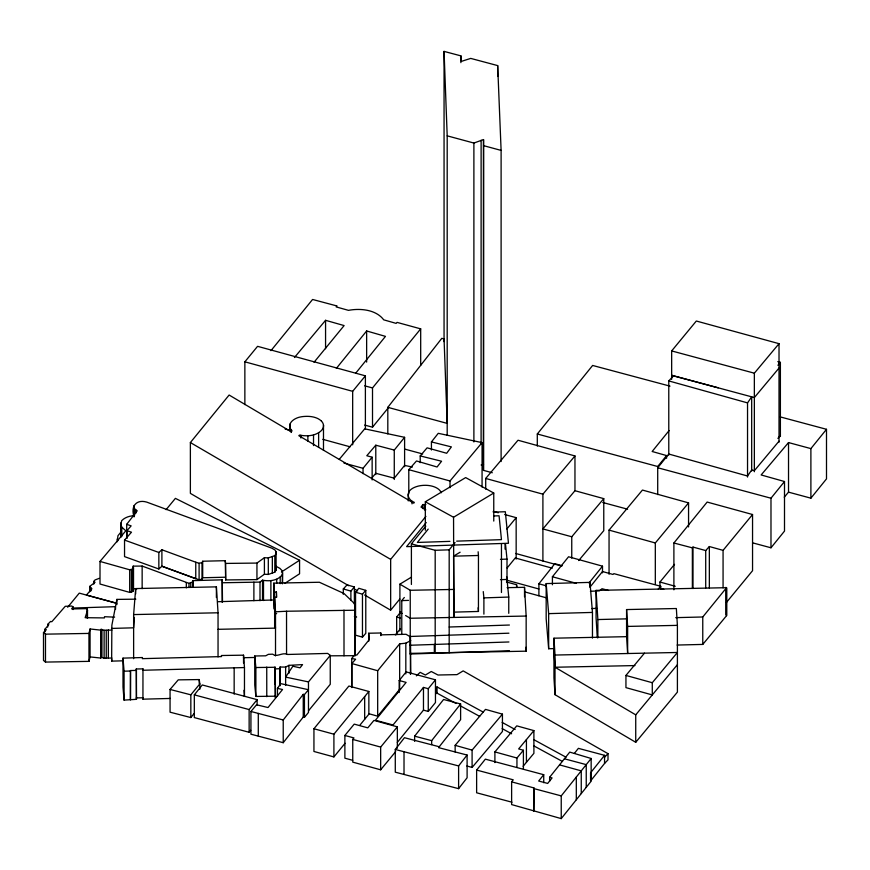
<?xml version="1.0" encoding="UTF-8"?>
<svg xmlns="http://www.w3.org/2000/svg" width="870" height="870" viewBox="0 0 870 870"><rect width="100%" height="100%" fill="white"/><g stroke="black" fill="none" stroke-linecap="round" stroke-linejoin="round"><path stroke-width="1.3" d="M492.311 472.747L483.502 470.365L483.535 139.57L473.889 143.05L447.191 135.84L444.059 51.395L460.893 55.865L461.415 61.378L470.724 58.399L497.673 65.598L501.109 150.401L501.109 461.535M483.502 470.365L483.535 139.57M133.795 515.899C130.794 505.818 136.72 499.152 146.693 502.099L271.929 548.209L275.029 550.025L276.105 551.841L276.084 553.646L274.822 555.636L268.308 557.92L264.404 557.703L256.944 563.075L225.667 563.423L225.243 560.693L202.699 561.226L202.003 562.64L202.003 579.17L199.1 579.79L161.896 566.283L161.896 549.764L195.761 562.216L199.1 563.271L202.003 562.64M225.243 560.693L225.667 579.942L256.944 579.605L264.404 574.233L268.308 574.45L274.822 572.166L276.084 570.165L276.105 568.36M244.47 667.562L243.535 655.175L221.382 655.512L221.513 656.589L142.343 658.655L142.452 657.524L122.996 658.133L122.996 687.05L124.073 700.111L136.438 699.328L136.275 668.986L142.963 668.867L142.941 670.259L244.47 667.562L244.47 696.479L244.002 690.291M170.4 698.447L142.941 699.175L142.963 697.783L136.275 697.903M123.268 660.808L111.643 661.135L111.86 625.291L116.884 599.397L135.829 599.169M111.643 661.135L111.795 659.047M282.38 583.835L282.522 572.525L281.88 570.459L279.912 568.382L275.746 566.142M133.632 658.688L133.632 614.579L135.666 588.566L216.391 586.858L218.044 612.784L218.044 656.915M134.404 617.395L133.599 627.814L111.643 628.423M120.821 536.703L120.821 524.871L121.669 520.684C124.986 517.248 129.913 515.79 134.589 515.66M130.413 699.926L130.5 670.531L136.438 670.411L136.438 699.328M192.694 587.207L192.933 580.638L222.22 579.833L222.492 601.366M117.135 541.825L117.972 535.702L120.712 532.364M44.881 631.957L44.881 629.304L46.338 629.684L43.5 632.523L43.5 660.45L45.479 662.081L88.957 661.363L88.957 633.425L90.067 628.988L100.779 630.13L101.116 629.325L104.117 630.261L111.86 630.087M88.957 661.363L90.067 656.915L90.067 628.988M47.687 627.053L47.687 624.388L50.58 621.441L51.808 621.735L65.261 606.303L71.775 606.053L73.091 606.912L71.731 608.935L87.174 608.63L87.5 610.348L85.151 617.689L104.411 617.918L104.498 616.71L114.623 617.145M90.067 656.915L100.779 658.057L101.116 657.252L101.116 629.325M120.821 524.871L121.789 527.133L125.824 530.82L100.006 561.433L100.006 584.031L129.684 592.394L132.827 591.502L133.208 566.142L142.147 566.065L188.986 583.346L192.694 581.889M132.827 591.502L133.523 590.088L133.523 567.49M202.003 579.17L202.699 577.745L202.699 561.226M533.625 811.242L533.952 787.937L511.625 781.847L511.625 804.576L561.237 818.605L591.154 781.206L591.154 758.488L569.752 752.104L549.622 777.269L549.622 781.282M747.537 477.054L747.537 402.886L751.68 396.84L751.68 470.996M277.443 688.366L280.782 683.646L308.48 689.714L304.435 694.608L304.435 717.337L303.249 717.065L283.228 742.708L250.93 734.193L250.93 711.475L256.552 704.787L268.025 707.538L282.543 689.518L277.443 688.366L277.443 696.381M425.908 504.622L424.527 504.611A3.48 2.012 0 0 0 422.831 504.6L421.026 507.079L425.811 509.831M126.705 538.291L126.705 524.305L137.199 510.82L134.328 508.482L133.795 507.003M283.228 742.708L283.228 719.99L303.249 694.336L304.435 694.608M395.284 749.461L404.463 737.706L439.567 746.841L438.893 747.711L467.103 755.051L467.103 777.769L458.61 788.655L395.284 772.179L395.284 749.461L458.61 765.937L467.103 755.051M387.813 407.345L441.797 338.343L444.059 338.941L447.191 423.385L387.813 407.345L387.813 433.902M414.631 741.403L414.631 736.172L443.58 699.491L460.611 703.971L460.611 719.675L438.578 747.602M538.9 595.776L538.9 583.792L554.81 563.695L562.303 565.772M431.672 744.579L431.672 740.653L460.611 703.971M431.433 450.007L431.433 441.916L438.262 433.314L482.067 442.623L482.067 487.091M351.719 686.604L351.719 658.525L354.84 654.621L356.776 655.132L369.261 639.591L368.717 633.229L380.81 632.99L380.875 634.861L406.062 634.284L410.412 636.894L410.76 674.011M511.962 802.205L476.629 792.787L476.629 770.07L485.362 759.151L543.728 774.702L543.728 782.728M511.625 781.847L513.246 779.824L476.629 770.07M543.728 774.702L538.671 781.021L547.687 783.424L552.08 777.921L549.622 777.269M574.385 753.355L578.387 748.352L604.552 755.323L604.552 763.458L590.556 780.966L590.556 772.832L604.552 755.323M561.237 818.605L561.237 795.887L591.154 758.488M589.033 582.965L602.497 566.163L568.556 556.767L552.417 576.766L552.417 584.781M589.871 587.293L602.497 571.536L613.002 574.45L613.85 573.645L660.721 586.282L660.721 588.957M250.734 730.3L249.135 732.29L194.325 717.587L194.325 694.869L202.286 684.962L257.107 699.654L257.107 705.004M249.135 732.29L249.135 709.561L257.107 699.654M537.301 446.038L537.301 433.999L592.633 365.454L669.998 386.139M692.368 587.989L692.368 547.85L692.988 547.078L705.711 550.558L709.344 546.534L723.068 550.351L752.55 514.518L707.158 502.066L673.891 543L673.891 589.817M336.364 368.369L366.64 330.97L385.464 336.375L355.699 373.197M394.273 479.479L394.273 450.073L404.604 437.316L364.715 428.845L339.311 459.306M399.178 692.542L399.178 680.514L406.159 671.901L435.457 679.818L435.457 702.536L428.257 711.432L423.472 710.137L397.318 742.404M435.457 679.818L428.257 688.703L423.472 687.42L393.022 724.982L375.438 720.229L406.116 682.395L399.178 680.514M669.095 430.574L652.152 451.497L666.594 455.575L666.594 458.251M752.757 542.891L770.983 547.785L770.983 498.216L784.501 481.523L761.141 474.955L788.524 442.569L810.894 448.605L826.5 429.301L779.64 416.741M770.983 547.785L784.501 531.091L784.501 481.523M784.24 497.205L788.524 492.148L810.894 498.173L826.5 478.881L826.5 429.301M270.962 350.653L312.58 299.465L337.081 306.001L336.168 306.914L348.468 310.351C360.31 308.132 375.992 309.524 383.724 319.834L396.165 323.39L397.024 322.378L420.688 328.86L420.688 365.411M507.112 567.99L515.268 557.953L552.254 568.197M657.709 494.595L657.709 466.516L666.594 455.575M348.674 585.706L190.378 493.377L190.378 442.558L229.114 395.034L291.287 431.824L291.972 430.954A3.6 2.077 0 0 0 291.189 429.813A18.401 10.625 0 0 1 290.406 428.682A17.509 10.103 0 0 1 290.101 423.962A16.954 9.787 0 0 1 293.266 420.069A16.421 9.483 0 0 1 298.878 417.328A17.596 10.157 0 0 1 305.174 416.393A18.161 10.483 0 0 1 311.928 416.73A16.215 9.363 0 0 1 317.539 418.437A16.334 9.429 0 0 1 321.519 421.243M364.639 425.071L372.512 427.181L372.512 387.933L420.688 328.86M372.512 427.181L388.575 407.486M426.224 522.522L406.594 546.643L508.461 543.261L505.329 511.734L493.279 512.136M411.401 584.477L411.401 543.848L425.811 526.143M428.203 529.112L417.35 542.445L449.91 541.368M401.777 634.513L401.777 600.604L404.332 597.472M449.181 652.728L449.181 549.829L455.064 542.597M396.655 634.632L396.655 617.037L400.896 611.827M395.382 634.959L400.396 628.803M345.064 743.284L333.906 756.922L313.94 751.473L313.94 728.755L348.892 686.028L368.858 691.476L368.858 714.205L360.028 725.004M368.641 713.661L377.678 716.173L377.678 670.726L399.656 643.865L405.822 643.169L410.76 640.603M333.906 756.922L333.906 734.193L368.858 691.476M377.678 716.173L399.656 689.312L399.656 643.865M244.861 404.626L244.861 361.822L257.574 346.325L365.389 375.84L365.389 429.345M67.675 607.249L79.268 593.122L116.71 603.28L86.424 595.047L91.894 588.762L89.697 586.423L95.047 582.313L93.797 581.421L95.047 579.942L99.213 578.354M314.048 362.257L344.118 325.576L325.565 320.312L294.441 357.516M352.665 444.842L352.665 391.326L365.389 375.84M363.029 473.639L363.029 468.299L372.142 457.196L366.792 455.739L375.786 445.201L394.273 450.073M425.898 516.399L390.663 559.377L390.663 610.196L399.776 599.071M304.435 717.337L308.48 712.443L308.469 681.906L330.252 655.393L327.685 653.424L287.6 654.468C283.185 652.326 279.161 655.86 274.735 655.382L272.658 654.175L268.384 654.338L265.72 655.806L254.747 655.991L254.747 684.907L255.878 696.446L275.224 696.196L275.453 697.827L275.224 667.279L255.878 667.529L254.747 655.991M308.469 710.823L330.252 684.309L330.252 655.393M506.884 528.96L516.16 517.661L504.687 514.518M166.094 509.668L175.392 498.369L299.563 560.258L299.563 573.808L284.816 583.357M190.834 717.554L190.834 694.825L199.85 683.874L199.219 679.568L178.23 679.861L170.063 689.453L170.063 712.182L190.834 717.554L194.108 713.574M352.665 760.315L344.879 758.172L344.879 735.454L354.221 724.123L367.792 727.853L373.937 720.404L397.351 726.841L397.351 748.233M671.662 379.353L671.662 350.925L696.326 321.019L779.02 343.672L779.02 442.21M395.687 751.593L380.658 769.809L352.752 762.131L352.752 739.413L353.959 737.945L344.879 735.454M380.658 769.809L380.658 747.08L397.351 726.841M663.777 589.284L659.96 588.218L659.96 582.03L674.522 564.347M726.439 602.442L752.55 570.698L752.55 514.518M677.11 645.051L702.764 644.42L702.764 616.982L726.559 587.685L596.08 590.393L596.08 617.83L597.288 637.71M702.764 644.42L726.58 615.645L726.58 588.207M655.317 584.422L655.317 542.967L688.561 502.882L642.441 490.06L609.054 530.113L609.054 574.243M355.558 592.231L358.831 588.294L365.781 590.36L365.781 633.327L362.464 637.134L355.558 635.198L355.558 592.231L362.464 594.166L365.781 590.36M494.899 762.598L494.899 751.908L516.747 725.852L533.897 730.604L533.897 753.322L523.109 766.296M533.897 730.604L518.65 748.929L523.403 750.255L523.403 768.96M516.943 767.373L516.943 758.02L523.403 750.255M553.951 638.188L553.951 677.828L555.016 694.684L635.731 742.295L677.404 692.118L677.404 625.367L676.349 608.521L626.574 609.565L627.64 626.411L627.64 653.522L626.574 636.666L553.951 638.188L555.016 655.045L677.404 652.478L652.282 682.722L652.282 694.923L625.943 687.637L625.943 675.435L644.442 653.174M635.731 742.295L635.731 714.846L677.404 664.68M450.018 487.7L450.018 480.969L482.067 442.623M754.355 471.725L754.355 373.187L779.02 343.672M779.02 368.053L754.355 397.557L671.662 375.307L673.489 375.873M779.02 441.177L754.355 470.692L751.68 469.963L747.537 476.01L668.78 454.042L657.709 467.755L770.983 498.216M561.259 565.946L542.902 560.965L542.902 494.171L574.961 455.945L518.009 440.231L485.71 478.446L485.71 489.125M574.961 490.713L542.902 528.927L571.753 536.768L603.769 498.64L574.961 490.713L574.961 455.945M44.881 629.304L48.829 624.606L47.687 624.388M578.68 560.552L603.769 530.667L603.769 498.64M455.151 752.006L455.151 745.34L485.493 709.376L502.436 714.139L502.436 731.485L472.095 767.449L466.885 765.991M472.095 767.449L472.095 750.103L502.436 714.139M350.893 600.496L350.893 591.1L354.384 586.989L347.097 584.868L343.302 588.957L343.302 594.33M420.21 462.655L420.21 455.923L427.094 447.832L446.68 453.259L451.389 446.897L431.433 441.916M777.9 365.28L780.39 362.355L777.791 361.637M777.9 438.404L780.39 435.478M371.697 478.087L375.786 473.291L394.273 478.174L404.604 465.406L412.369 467.059M222.492 582.759L260.01 582.095L262.522 580.149C269.254 581.595 278.095 580.725 282.38 574.526M351.871 687.594L351.871 663.538L355.612 659.21L351.719 658.525M416.349 675.849L420.177 672.336L425.387 675.033L431.259 671.499L437.991 675.011L456.989 674.631L463.177 670.89L608 753.659L608 759.858L604.552 763.458M126.933 538.312L126.933 530.689L131.142 525.871L126.705 524.305M195.761 562.216L195.761 578.746L161.983 566.207L158.851 568.991L124.54 556.615L124.54 540.085L131.49 532.201L126.933 530.689M408.791 493.932L408.791 469.68L416.502 460.959L437.055 466.994L441.568 461.241L420.21 455.923M658.275 589.023L660.721 586.282M668.78 455.086L668.78 380.919L673.51 375.851L718.196 387.824M604.552 757.259L608 753.659M158.851 568.991L158.851 552.461L161.896 549.764M281.412 572.003L299.563 560.258M437.055 686.952L436.305 687.409L436.305 693.607L437.055 693.151L437.055 686.952L483.209 712.095M399.895 631.065L399.895 584.161L411.456 577.125M453.705 614.459L453.879 617.428L453.553 517.258L493.758 493.04L465.667 477.587L425.321 501.772L425.321 530.243M453.683 613.47L454.01 617.428L453.574 556.169L460.121 552.211M280.064 684.114L280.064 667.029L285.632 667.072L288.949 665.343L302.564 664.604L300.052 667.834L292.842 666.235L285.632 677.11L308.469 681.906M100.006 561.433L129.684 569.796L132.827 568.904M481.121 465.004L483.535 464.297M101.116 657.252L104.117 658.188L111.86 658.014M275.453 668.91L280.194 668.66L280.064 667.029M590.393 591.295L599.441 590.85L601.996 588.729L608.532 590.458M591.687 608.587L596.853 608.326M276.649 613.622L274.626 613.709L275.475 628.129L218.044 629.314M493.714 515.964L499.075 515.779L501.457 539.65L456.685 541.14M411.401 543.848L435.185 550.297L449.181 549.829M500.457 559.334L507.003 559.116L507.003 579.442L500.457 579.659M401.777 600.604L408.508 600.387M483.263 591.589L483.894 597.886L508.754 597.059L508.754 613.328M449.181 627.02L509.407 625.03M409.977 636.47L508.917 633.197M409.955 645.257L508.917 641.973M409.955 654.033L434.326 653.229L434.326 644.442M432.684 652.522L435.185 653.196L509.407 650.738M274.322 609.391L274.322 592.013L276.399 591.948L276.671 597.135L274.626 597.179L274.626 626.846M217.62 601.725L273.745 599.974L274.224 608.598M72.264 608.076L115.536 606.673L115.536 609.348M122.996 658.133L124.073 671.194L130.413 671.009M453.574 556.169L478.446 555.484L478.446 611.458L453.574 612.143M553.962 648.596L548.655 648.748L546.175 618.711L546.175 583.596L589.98 582.389L592.459 612.426L592.459 638.091M546.175 583.596L548.655 613.633L592.459 612.426M596.08 590.393L597.853 619.549L627.161 618.842M675.762 617.646L702.764 616.982M202.699 577.745L225.243 577.223M133.632 614.579L218.044 612.784M273.778 600.528L273.778 583.15L319.388 582.258L344.031 593.525L354.753 603.878L355.134 655.675L330.633 655.817M286.556 654.36L286.534 611.24L355.134 610.229M274.626 597.179L275.518 611.806L286.534 611.24M627.64 626.411L677.404 625.367M243.415 657.709L255.443 657.459M553.951 650.39L555.016 667.246L634.959 665.572M507.123 587.652L524.523 587.326L526.154 616.058L526.154 651.173L410.238 653.381L410.238 590.273L399.895 584.161M410.238 590.273L454.01 589.436M526.154 616.058L410.238 618.255L405.637 615.547M43.5 632.523L45.479 634.154L88.957 633.425M133.208 566.142L133.208 588.74L137.036 588.707M441.275 492.757A17.422 10.059 0 0 0 438.523 489.19A16.291 9.407 0 0 0 432.727 486.33A16.867 9.744 0 0 0 425.669 485.308A17.28 9.972 0 0 0 414.087 487.559A16.095 9.287 0 0 0 409.65 490.767A16.747 9.668 0 0 0 408.247 494.214A17.357 10.016 0 0 0 411.956 501.207L413.141 501.849A1.74 1 0 0 1 414.294 502.512L413.761 503.164L298.823 435.696L299.465 435.13A1.609 0.924 0 0 1 300.889 435.326L302.314 435.522A22.196 12.811 0 0 0 307.871 435.772A16.508 9.526 0 0 0 313.526 434.891A17.726 10.233 0 0 0 318.627 432.673A18.15 10.483 0 0 0 321.954 429.91A16.737 9.668 0 0 0 321.498 421.167M170.063 689.453L190.834 694.825M673.891 543L692.368 547.85M414.631 736.172L431.672 740.653M250.93 711.475L283.228 719.99M533.625 788.524L561.237 795.887M364.639 385.823L372.512 387.933M564.402 758.792L586.239 764.632L586.239 787.361M194.325 694.869L249.135 709.561M483.502 145.638L501.109 150.401M671.662 350.925L754.355 373.187M537.301 433.999L657.709 466.516M602.747 502.49L627.607 509.2M404.594 449.061L422.668 453.944M506.449 581.986L516.584 584.738L516.834 587.239M396.655 617.037L400.341 618.037M244.861 361.822L352.665 391.326M285.121 429.03L290.319 430.454M322.792 439.339L350.066 446.799M493.214 511.386L498.314 512.778M313.94 728.755L333.906 734.193M485.71 478.446L542.902 494.171M408.791 469.68L450.018 480.969M343.965 463.079L363.029 468.299M515.606 553.45L542.902 560.965M552.417 576.766L576.408 583.346M538.9 583.792L546.273 585.825M506.688 580.159L538.9 589.001M524.73 591.894L546.273 597.799M559.53 764.882L581.258 770.853L581.258 793.57M352.752 739.413L380.658 747.08M625.943 675.435L652.282 682.722M494.899 751.908L516.943 758.02M668.78 380.919L747.537 402.886M609.054 530.113L655.317 542.967M659.96 582.03L675.261 586.282M351.871 663.538L377.678 670.726M343.302 588.957L350.893 591.1M455.151 745.34L472.095 750.103M354.384 616.406L356.624 617.037M124.54 540.085L158.851 552.461M726.58 615.645L725.885 614.796L725.885 587.359M502.142 722.415L515.16 729.506M534.093 739.815L566.044 757.226M437.055 693.151L455.989 703.471M459.545 705.396L479.664 716.358M502.142 728.603L511.614 733.769M534.093 746.014L562.498 761.489M425.321 501.772L453.553 517.258M190.378 442.558L390.499 559.279M354.645 589.186L357.635 590.926M364.606 594.993L390.499 610.098M555.016 667.246L635.731 714.846M399.895 612.154L402.19 613.513M411.999 501.196L411.999 503.871M117.135 539.117L117.896 540.738M133.208 588.74L133.523 590.088M136.275 668.986L136.438 670.411M505.448 543.565L507.003 559.116M506.742 576.854L508.754 597.059M478.141 551.765L478.446 555.484M478.141 607.749L478.446 611.458M355.134 655.675L354.753 603.878M273.778 583.15L274.322 592.013M525.937 647.258L526.154 651.173M493.758 493.04L493.768 521.076M810.894 448.605L810.894 498.173M788.524 442.569L788.524 492.148M780.39 362.355L780.39 436.522M726.559 587.685L726.559 615.123M723.068 550.351L723.068 587.805M709.344 546.534L709.344 588M705.711 550.558L705.711 588.011M692.988 547.078L692.988 588.544M688.561 502.882L688.561 526.948M626.574 609.565L626.574 636.666M602.497 566.163L602.497 572.851M597.853 619.549L597.853 637.84M589.98 582.389L589.98 586.434M576.31 777.051L576.31 799.769M571.753 536.768L571.753 558.127M555.016 655.045L555.016 694.684M548.655 613.633L548.655 648.748M533.952 787.937L533.952 810.655M526.426 739.576L526.426 762.294M524.523 587.326L524.523 596.776M516.584 584.738L516.584 587.446M516.16 517.661L516.16 559.095M505.068 543.75L505.068 549.166M501.457 543.717L501.457 592.492M497.673 65.598L497.673 76.462M483.894 597.886L483.894 614.155M481.121 140.277L481.099 443.787M473.889 143.05L473.889 441.96M460.893 55.865L460.893 62.662M458.61 765.937L458.61 788.655M447.191 135.84L447.191 435.337M444.059 51.395L444.059 341.595M435.185 550.297L435.185 653.196M428.257 688.703L428.257 711.432M424.527 504.611L424.527 509.961M423.472 687.42L423.472 710.137M422.831 504.6L422.831 508.613M410.412 636.894L410.412 674.326M408.247 494.214L408.247 500.902M405.822 643.169L405.822 673.913M404.604 437.316L404.604 466.722M404.017 751.734L404.017 774.452M380.81 632.99L380.81 635.665M375.786 445.201L375.786 474.607M372.142 457.196L372.142 479.925M368.717 633.229L368.717 641.255M366.64 330.97L366.64 362.094M364.671 696.587L364.671 719.316M362.464 594.166L362.464 637.134M354.384 586.989L354.384 604.367M343.987 610.109L344.009 655.839M325.565 320.312L325.565 348.739M323.488 425.017L323.488 450.421M318.627 432.673L318.627 447.376M313.526 434.891L313.526 445.581M307.871 435.772L307.871 441.123M303.249 694.336L303.249 717.065M300.889 435.326L300.889 438.001M291.189 429.813L291.189 432.488M290.406 428.682L290.406 431.346M290.101 423.962L290.101 430.65M288.949 665.343L288.949 673.239M285.632 667.072L285.632 685.473M282.522 572.525L282.522 583.161M280.216 577.028L280.216 583.672M280.194 668.66L280.194 685.745M276.714 579.268L276.714 583.248M276.399 591.948L276.399 597.288M276.105 551.841L276.084 570.165M275.518 611.806L275.518 655.915M275.224 667.279L275.224 696.196M274.822 555.636L274.822 572.166M274.735 667.214L274.735 684.298M272.343 556.909L272.343 573.439M270.885 580.649L270.885 600.594M268.308 557.92L268.308 574.45M266.742 667.072L266.775 696.696M264.404 557.703L264.404 574.233M263.512 580.605L263.512 600.55M262.522 580.149L262.522 600.082M260.01 582.095L260.01 600.702M258.292 713.411L258.292 736.14M256.944 563.075L256.944 579.605M255.878 667.529L255.878 696.446M253.888 582.106L253.888 600.713M243.535 655.175L243.535 663.06M234.16 667.834L234.16 694.129M225.667 563.423L225.667 579.942M222.22 579.833L222.22 602.432M216.391 586.858L216.391 597.549M199.85 683.874L199.85 689.225M199.219 679.568L199.219 683.57M199.1 563.271L199.1 579.79M192.933 580.638L192.933 587.283M190.78 583.096L190.78 587.087M188.986 583.346L188.986 587.337M186.321 582.552L186.321 587.87M142.963 668.867L142.941 699.175M142.147 566.065L142.147 588.653M135.644 509.907L135.644 513.724M135.666 588.566L135.666 593.916M134.328 508.482L134.328 516.117M134.045 505.459L134.045 516.9M131.37 569.611L131.37 592.209M130.5 670.531L130.5 699.447M129.684 569.796L129.684 592.394M124.073 671.194L124.073 700.111M121.789 527.133L121.789 536.442M121.082 522.555L121.082 537.007M116.884 599.397L116.884 604.628M108.348 629.826L108.348 657.753M106.249 630.293L106.249 658.22M104.117 630.261L104.117 658.188M101.931 629.467L101.931 657.394M100.779 630.13L100.779 658.057M93.797 581.421L93.797 584.096M91.002 588.24L91.002 590.915M89.697 586.423L89.697 591.774M87.5 610.348L87.5 618.331M87.174 608.63L87.174 617.939M73.091 606.912L73.091 609.565M45.479 634.154L45.479 662.081"/></g></svg>
